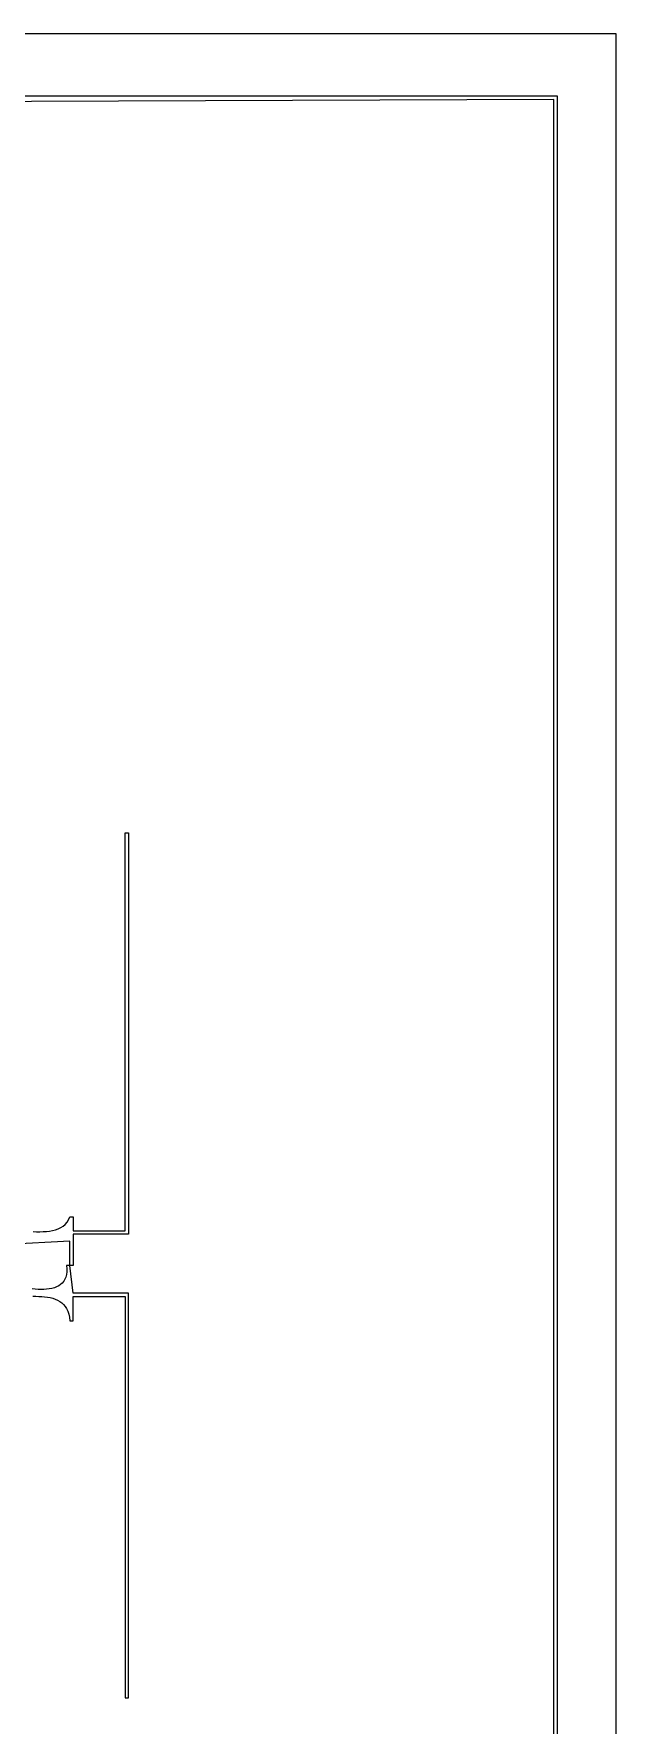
# Model space of a CAD drawing. Extents: x 0 to 1224, y 0 to 792.
# Drawn here: x 1055.6 to 1224, y 303.1 to 792 of the extents above; entities that cross this region are included whole.
import ezdxf

# ---------------------------------------------------------------- set-up
doc = ezdxf.new("R2010")
doc.units = 0
doc.layers.add('C7', color=7, linetype='CONTINUOUS')

msp = doc.modelspace()

# ---------------------------------------------------------------- linework, layer by layer
at = {"layer": 'C7'}
for points in [[(0, 792), (0, 0), (1224, 0), (1224, 792), (0, 792)], [(36, 774), (36, 17), (1207, 17), (1207, 774), (36, 774)], [(37, 18), (1206, 18), (1206, 773), (677, 771)], [(1055.3848, 445.7665), (1056.3533, 445.7366), (1057.3209, 445.7287), (1058.2799, 445.7501), (1059.2224, 445.8081), (1060.1404, 445.9099), (1061.026, 446.0628), (1061.8715, 446.2741), (1062.6688, 446.5511), (1063.41, 446.901), (1064.0874, 447.3312), (1064.693, 447.8489), (1065.2189, 448.4614), (1065.6571, 449.176), (1066, 450), (1067, 450), (1067, 446), (1082, 446), (1082, 561), (1083, 561), (1083, 445), (1067, 445), (1067, 436), (1066, 436), (1066, 443), (1048, 442)], [(1055.2797, 427.0543), (1056.1595, 427.0508), (1057.0281, 427.0296), (1057.8814, 426.9856), (1058.7151, 426.9134), (1059.5252, 426.8078), (1060.3074, 426.6636), (1061.0575, 426.4754), (1061.7714, 426.2379), (1062.4449, 425.9461), (1063.0738, 425.5945), (1063.654, 425.1779), (1064.1813, 424.691), (1064.6515, 424.1287), (1065.0604, 423.4855), (1065.4039, 422.7563), (1065.6778, 421.9359), (1065.8778, 421.0188), (1066, 420), (1067, 420), (1067, 427), (1082, 427), (1082, 311), (1083, 311), (1083, 428), (1067, 428), (1066, 436), (1065, 436), (1065.1143, 435.0245), (1065.1252, 434.136), (1065.0386, 433.3314), (1064.86, 432.6074), (1064.5954, 431.9607), (1064.2504, 431.3881), (1063.8309, 430.8864), (1063.3426, 430.4523), (1062.7912, 430.0827), (1062.1825, 429.7742), (1061.5223, 429.5237), (1060.8163, 429.328), (1060.0703, 429.1837), (1059.2901, 429.0876), (1058.4815, 429.0366), (1057.6501, 429.0274), (1056.8018, 429.0567), (1055.9423, 429.1214), (1055.0773, 429.2182)]]:
    msp.add_lwpolyline(points, dxfattribs=at)

doc.saveas('drawing.dxf')
